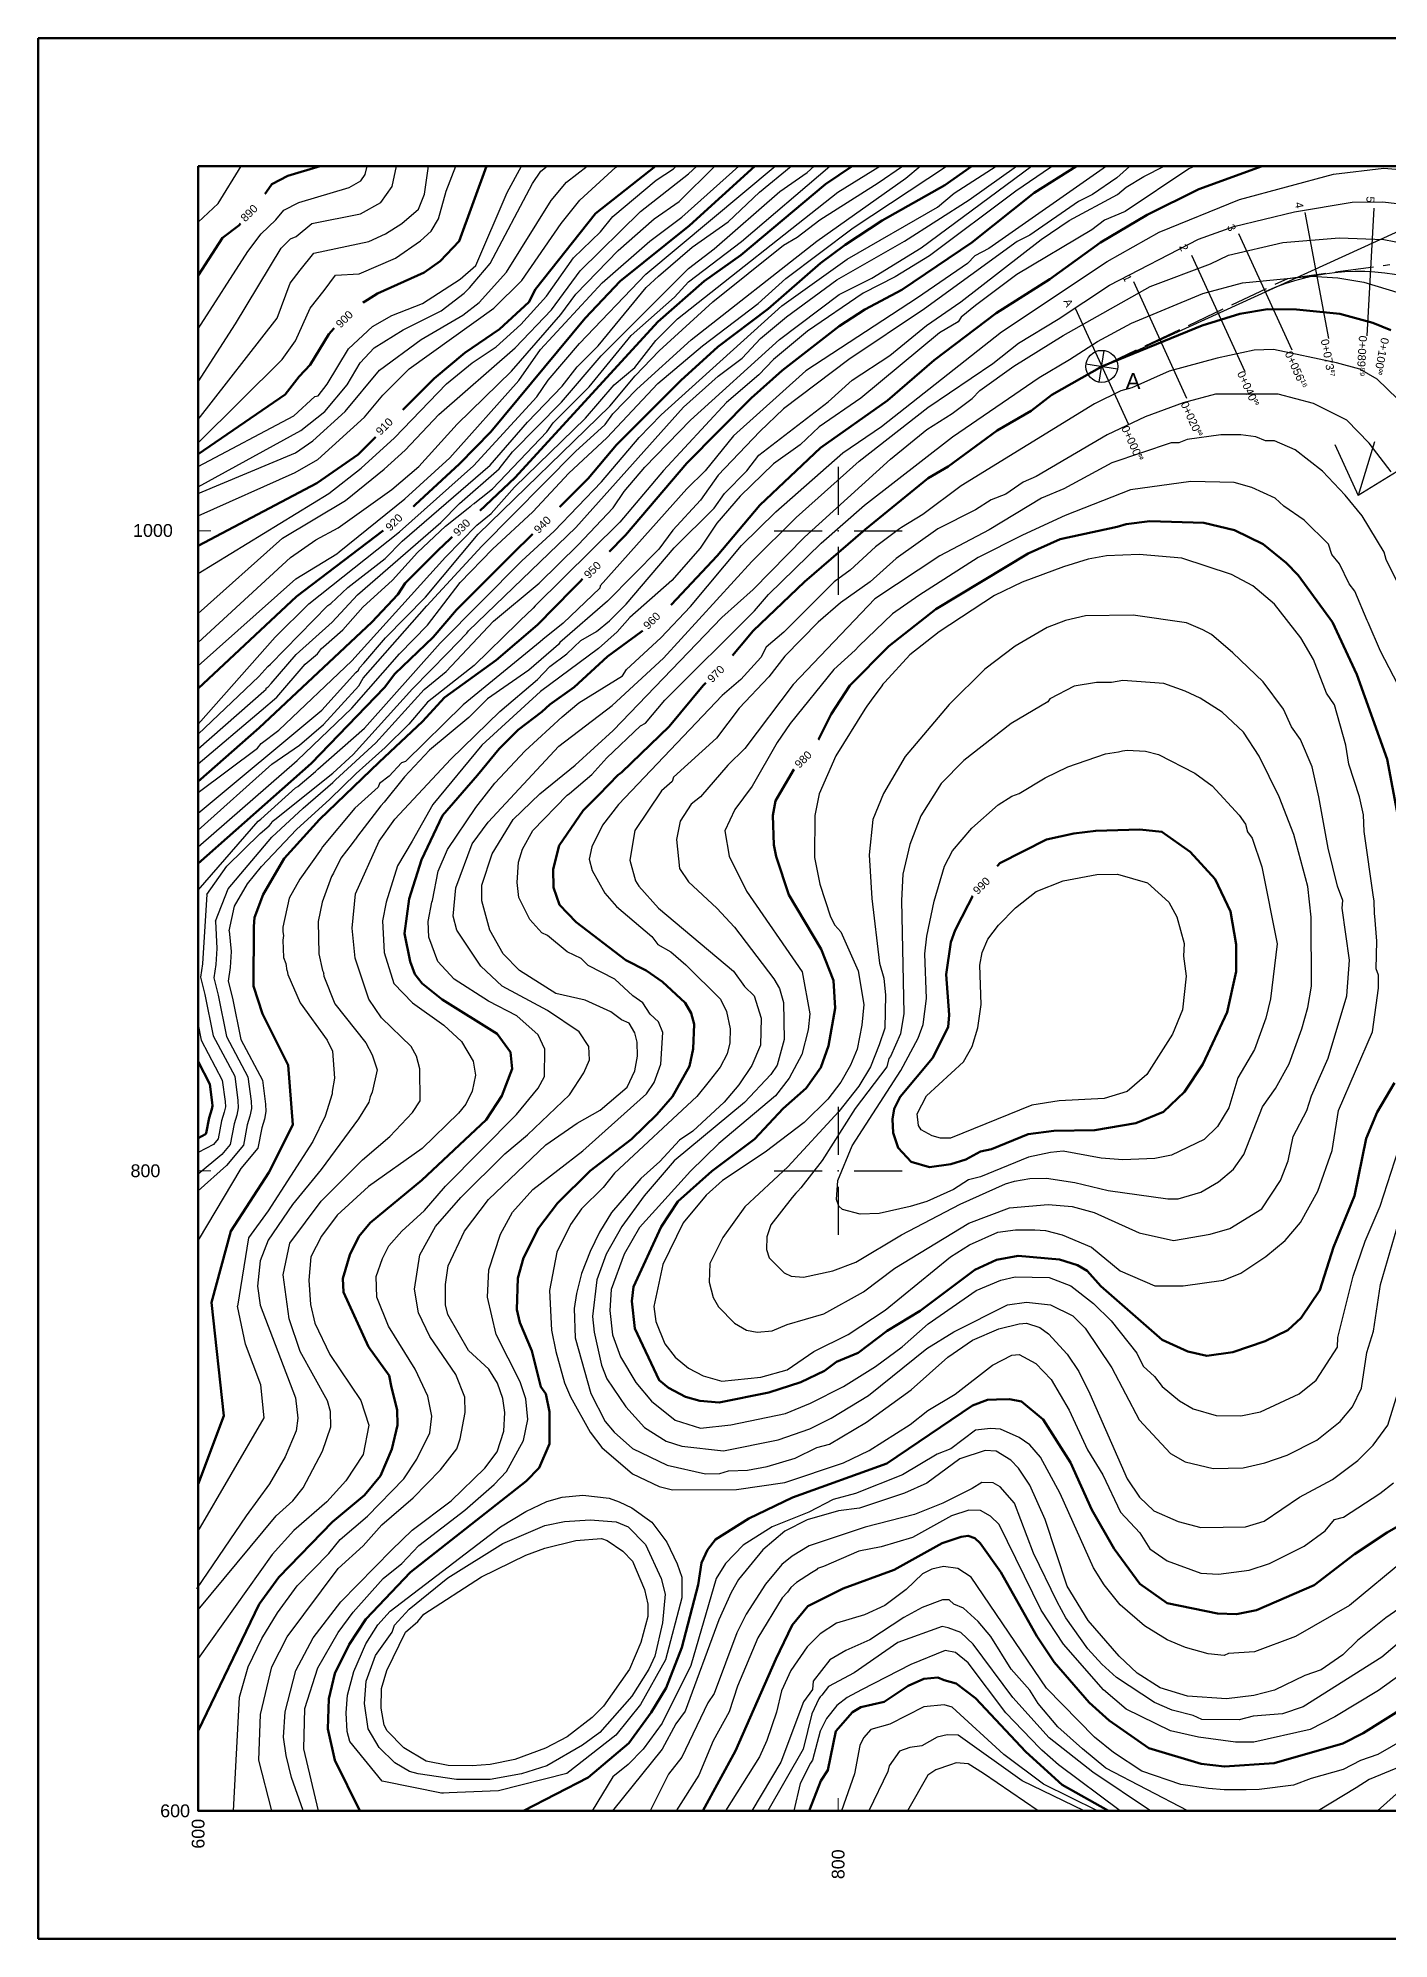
# Model space of a CAD drawing. Header units: metres. Extents: x 550 to 1390, y 560 to 1154.
# Drawn here: x 550 to 972, y 560 to 1154 of the extents above; entities that cross this region are included whole.
import ezdxf

# ---------------------------------------------------------------- set-up
doc = ezdxf.new("R2010")
doc.units = ezdxf.units.M
doc.linetypes.add('ACAD_ISO02W100', pattern=[15, 12, -3])
for name, color, linetype, lineweight in [('cross-section', 7, 'Continuous', 25), ('kalın', 2, 'Continuous', 50), ('KOORDINATLAR', 7, 'Continuous', 25), ('Layer1', 255, 'Continuous', 30), ("nokta 14-14'", 1, 'Continuous', 30), ('yukseklikegrisi', 5, 'Continuous', 30), ('zero line study', 30, 'ACAD_ISO02W100', 30)]:
    doc.layers.add(name, color=color, linetype=linetype, lineweight=lineweight)
for name, color, linetype in [('KARELAJ', 1, 'Continuous'), ('V-CTRL-VCPT', 4, 'Continuous'), ('V-NODE', 1, 'Continuous')]:
    doc.layers.add(name, color=color, linetype=linetype)
doc.layers.get('0').off()
doc.styles.get("Standard").update_dxf_attribs({"font": 'arial.ttf'})

# ---------------------------------------------------------------- blocks, each defined once
blk = doc.blocks.new('Grid Noktası 2')
for p, q in [((0, 1.25), (0, 0.3125)), ((-1.25, 0), (-0.3125, 0)), ((0.3125, 0), (1.25, 0)), ((0, -0.3125), (0, -1.25))]:
    blk.add_line(p, q)
blk.add_point((0, 0))
blk = doc.blocks.new('*U2', base_point=(2847.51, 762.74))
at = {"layer": 'V-CTRL-VCPT', "xscale": 20, "yscale": 20, "zscale": 20}
blk.add_blockref('Grid Noktası 2', (2847.51, 762.74), dxfattribs=at)
blk = doc.blocks.new('nokta isareti')
for p, q in [((-4.66, 1.82), (4.67, -1.79)), ((-1.8, -4.65), (1.81, 4.68))]:
    blk.add_line(p, q)
blk.add_circle((0.01, 0.02), 5)

msp = doc.modelspace()

# ---------------------------------------------------------------- linework, layer by layer
at = {"layer": 'cross-section'}
for p, q in [((945.856, 1099.438), (953.285, 1060.134)), ((967.484, 1100.869), (965.297, 1060.929)), ((925.185, 1092.903), (941.799, 1056.516)), ((910.502, 1086.199), (927.116, 1049.812)), ((892.296, 1077.886), (908.91, 1041.499)), ((874.118, 1069.587), (890.732, 1033.2))]:
    msp.add_line(p, q, dxfattribs=at)
at = {"layer": 'kalın'}
for points in [[(600, 896.078), (635.394, 927.308), (658.254, 951.057), (661.556, 955.375), (673.494, 966.805), (680.733, 975.314), (721.881, 1016.335), (730.771, 1026.876), (750.837, 1046.942), (762.394, 1057.483), (778.142, 1069.421), (794.525, 1083.645), (802.272, 1089.36), (813.829, 1096.98), (833.387, 1108.029), (841.84, 1114)], [(600, 921.692), (619.138, 938.484), (654.317, 971.504), (662.445, 980.14), (664.731, 983.696), (675.018, 993.983), (699.148, 1016.716), (743.725, 1065.357), (758.203, 1078.057), (769.633, 1086.185), (796.049, 1108.283), (804.381, 1114)], [(600, 995.275), (637.172, 1014.938), (649.999, 1023.828), (673.748, 1047.577), (683.4, 1055.578), (694.195, 1063.071), (703.339, 1071.453), (705.498, 1075.517), (724.167, 1099.139), (742.944, 1114)], [(600, 1023.948), (627.266, 1042.624), (631.584, 1048.212), (635.013, 1051.895), (640.855, 1061.42), (647.078, 1068.405), (656.095, 1074.12), (670.7, 1080.724), (675.653, 1084.28), (681.622, 1090.503), (690.133, 1114)], [(600, 950.716), (630.822, 979.505), (665.112, 1005.667), (681.749, 1020.907), (691.528, 1030.94), (720.992, 1066.5), (731.914, 1078.057), (753.631, 1095.456), (773.995, 1114)], [(600, 1079.756), (607.661, 1091.606), (612.72, 1095.428), (619.94, 1103.884), (623.018, 1108.32), (628.091, 1110.934), (638.178, 1114)], [(874.489, 1114), (861.327, 1105.616), (841.769, 1090.122), (819.925, 1075.263), (808.368, 1069.167), (800.367, 1063.96), (782.587, 1050.117), (772.808, 1041.481), (752.742, 1021.161), (733.565, 998.682), (706.133, 970.615), (693.179, 959.566), (677.05, 947.882), (670.192, 940.389), (656.603, 927.689), (637.934, 909.782), (626.885, 897.59), (620.408, 886.414), (617.614, 879.175), (617.487, 876.381)], [(659.778, 736.046), (653.301, 745.063), (645.427, 762.081), (645.3, 766.399), (647.459, 773.765), (650.253, 779.48), (653.809, 783.798), (669.938, 797.133), (690.004, 815.929), (694.957, 823.422), (698.132, 831.931), (697.624, 837.138), (693.433, 842.853), (676.288, 853.521), (670.065, 858.601), (667.779, 861.522), (666.255, 865.459), (664.477, 874.222), (666.001, 885.017), (669.811, 897.209), (676.415, 911.052), (687.337, 923.625), (694.068, 931.88), (700.037, 937.849), (707.403, 943.437), (709.943, 945.723), (717.563, 951.184), (727.977, 960.709), (743.217, 971.885), (762.267, 992.205), (775.602, 1008.08), (794.525, 1025.987), (815.48, 1040.719), (830.085, 1053.292), (849.389, 1068.024), (866.153, 1078.692), (882.028, 1090.122), (896.633, 1098.758), (912.762, 1106.759), (932.596, 1114)], [(972.706, 1062.69), (967.118, 1064.976), (956.831, 1067.77), (943.242, 1069.167), (934.225, 1069.294), (925.589, 1067.77), (913.778, 1064.214), (882.409, 1051.387), (866.788, 1042.497), (860.311, 1037.544), (849.77, 1031.321), (834.403, 1020.145), (828.18, 1016.462), (808.495, 1000.46), (789.572, 984.077), (773.443, 968.71), (765.442, 959.185), (757.822, 951.692), (747.281, 938.865), (732.422, 924.641), (731.895, 924.22), (731.287, 923.749), (725.306, 917.536), (720.357, 912.576), (712.864, 901.654), (710.959, 894.288), (711.086, 888.573), (712.991, 883.112), (718.198, 877.778), (733.692, 865.84), (740.042, 862.665), (745.122, 859.109), (752.234, 852.505), (754.139, 849.33), (755.028, 845.901), (754.774, 838.154), (753.631, 832.693), (748.297, 823.295), (743.344, 817.58), (735.47, 809.96), (722.516, 800.054), (712.356, 789.894), (706.387, 782.147), (701.688, 772.876), (699.91, 766.526), (699.656, 756.747), (700.545, 752.683), (704.355, 743.793), (707.149, 732.49), (708.673, 730.331), (709.816, 724.743), (709.816, 714.71), (706.641, 707.217), (702.577, 703.026), (666.382, 674.578), (652.412, 659.973), (647.205, 651.972), (642.76, 642.955), (640.855, 635.081), (640.601, 625.683), (642.76, 615.904), (650.542, 600)], [(887.235, 1001.222), (869.455, 997.412), (859.422, 992.967), (830.593, 975.568), (815.861, 964.011), (803.669, 951.692), (797.827, 942.675), (793.763, 934.547), (786.143, 925.403), (781.952, 918.164), (780.428, 915.624), (779.666, 911.052), (779.92, 901.908), (780.682, 898.225), (784.619, 886.287), (794.779, 869.269), (798.589, 859.49), (799.097, 850.854), (797.065, 839.043), (794.652, 832.312), (790.08, 825.835), (782.841, 819.485), (773.951, 809.96), (760.616, 799.927), (749.948, 790.402), (744.741, 782.528), (736.105, 763.732), (735.597, 759.287), (736.486, 750.778), (744.106, 734.649), (747.027, 732.236), (752.361, 729.442), (756.806, 728.172), (762.902, 727.664), (778.396, 730.712), (788.429, 734.014), (795.795, 737.57), (799.478, 740.364), (806.336, 743.158), (815.353, 750.016), (825.64, 756.239), (842.785, 769.066), (849.516, 772.241), (856.247, 773.511), (869.201, 772.368), (874.789, 770.59), (877.837, 768.812), (882.155, 763.986), (901.332, 747.222), (909.333, 743.539), (915.302, 742.269), (923.43, 743.412), (933.463, 746.841), (940.575, 750.27), (944.766, 754.08), (950.608, 762.716), (954.799, 776.178), (961.403, 792.18), (965.086, 810.087), (968.515, 818.342), (973.849, 827.486)], [(974.992, 910.925), (971.563, 928.705), (962.165, 955.121), (954.545, 971.504), (943.75, 986.109), (940.067, 990.046), (932.828, 995.888), (923.938, 1000.206), (914.286, 1002.492), (897.44, 1003.014), (890.017, 1002.112), (887.235, 1001.222)], [(873.646, 905.464), (865.137, 903.559), (850.532, 896.193), (842.785, 887.176), (836.562, 875.238), (835.292, 871.428), (833.768, 861.395), (834.784, 848.822), (834.403, 844.885), (829.577, 835.233), (819.417, 823.168), (817.512, 819.358), (817.004, 816.183), (817.258, 811.865), (818.782, 807.166), (822.846, 802.848), (828.561, 801.197), (835.292, 802.086), (839.991, 803.61), (844.563, 806.023), (847.992, 806.785), (859.422, 811.484), (867.423, 812.5), (880.25, 812.754), (893.077, 814.913), (901.713, 818.469), (908.317, 824.692), (914.032, 833.328), (921.652, 849.584), (924.446, 862.284), (924.446, 870.793), (922.668, 881.08), (917.842, 891.113), (910.095, 899.749), (901.205, 905.972), (894.274, 906.712), (880.556, 906.316), (873.646, 905.464)], [(617.487, 876.381), (617.36, 857.712), (620.154, 849.076), (628.155, 833.074), (629.679, 814.437), (622.154, 799.518), (610.207, 781.19), (604.228, 758.896), (608.068, 723.518), (600, 702.103)], [(600, 834.148), (603.715, 827.123), (604.466, 821.332), (604.517, 820.34), (604.317, 819.341), (603.471, 816.565), (602.587, 811.793), (602.302, 811.451), (600, 810.266)], [(600, 625.005), (619.138, 664.672), (625.234, 673.054), (641.998, 690.326), (652.031, 698.708), (656.984, 704.677), (660.54, 713.059), (662.318, 720.552), (662.191, 725.378), (660.413, 732.363), (659.778, 736.046)], [(701.741, 600), (721.881, 610.443), (734.581, 621.238), (741.566, 630.763), (746.265, 638.51), (751.218, 651.083), (756.298, 670.641), (757.314, 677.499), (759.219, 681.563), (761.759, 684.865), (772.173, 691.342), (785.762, 697.946), (815.226, 708.614), (842.023, 726.648), (846.722, 728.426), (849.516, 728.553), (853.58, 728.68), (857.39, 727.918), (864.121, 722.33), (872.63, 708.868), (879.361, 694.136), (886.346, 681.944), (894.347, 671.022), (902.856, 664.926), (918.604, 661.751), (924.573, 661.497), (930.796, 662.767), (948.83, 670.514), (961.403, 680.293), (971.563, 687.024), (991.756, 698.581)], [(977.278, 632.541), (964.07, 624.286), (957.72, 621.111), (936.257, 614.888), (920.763, 613.872), (913.524, 614.761), (897.141, 619.587), (884.695, 628.223), (878.472, 633.938), (867.55, 646.511), (862.089, 654.639), (850.913, 674.578), (844.436, 683.722), (842.785, 685.246), (840.626, 686.008), (838.467, 685.627), (832.498, 683.722), (817.512, 675.34), (801.637, 669.498), (790.588, 664.037), (785.635, 658.068), (780.555, 647.4), (767.982, 618.825), (757.756, 600)], [(884.539, 600), (870.09, 608.157), (858.66, 618.444), (842.912, 635.208), (836.943, 639.78), (833.133, 640.923), (831.228, 641.685), (826.783, 641.304), (821.957, 639.145), (814.464, 634.065), (807.098, 632.414), (804.558, 630.89), (799.351, 624.921), (796.811, 612.729), (794.652, 609.427), (791, 600)]]:
    msp.add_lwpolyline(points, dxfattribs=at)
at = {"layer": 'KARELAJ', "color": 1, "lineweight": 50}
for p, q in [((550, 560), (550, 1154)), ((550, 1154), (1390, 1154)), ((600, 600), (600, 1114)), ((600, 1114), (1350, 1114)), ((600, 600), (1350, 600)), ((550, 560), (1390, 560))]:
    msp.add_line(p, q, dxfattribs=at)
at = {"layer": 'KOORDINATLAR', "lineweight": 20}
for p, q in [((600, 1000), (604, 1000)), ((600, 800), (604, 800)), ((800, 604), (800, 600))]:
    msp.add_line(p, q, dxfattribs=at)
at = {"layer": 'Layer1'}
for p, q in [((882.441, 1051.4), (989.851, 1100.442)), ((967.674, 1027.771), (962.566, 1011.033)), ((955.298, 1026.952), (962.566, 1011.033)), ((977.485, 1020.181), (962.566, 1011.033))]:
    msp.add_line(p, q, dxfattribs=at)
msp.add_arc((962.566, 1011.033), 70, 31.517891, 114.540785, dxfattribs=at)
at = {"layer": 'yukseklikegrisi'}
for points in [[(891.246, 1114), (891.045, 1113.871), (887.108, 1110.315), (879.488, 1105.108), (875.17, 1102.949), (859.93, 1092.408), (855.993, 1090.376), (827.037, 1069.421), (803.415, 1053.546), (782.968, 1038.179), (775.602, 1031.067), (762.521, 1017.351), (757.06, 1009.604), (748.424, 1000.206), (743.979, 994.237), (727.977, 977.981), (713.118, 965.154), (712.61, 964.519), (703.339, 956.518), (690.512, 947.501), (684.67, 941.659), (672.351, 931.499), (664.477, 923.117), (658.127, 915.243), (657.111, 914.1), (649.872, 904.575), (649.237, 903.686), (648.983, 903.432), (648.221, 902.289), (644.665, 897.717), (642.379, 893.018), (641.744, 892.002), (638.823, 884.001), (637.553, 877.905), (637.807, 867.872), (638.95, 862.665), (639.331, 861.776), (639.204, 861.649), (639.331, 860.887), (642.76, 852.251), (652.412, 840.059), (654.444, 836.249), (655.968, 831.55), (654.444, 824.565), (653.809, 823.168), (653.428, 821.517), (650.126, 816.31), (638.442, 800.435), (629.552, 789.513), (621.932, 778.337), (619.392, 771.86), (618.63, 763.986), (619.392, 758.017), (630.441, 729.061), (631.203, 722.711), (630.695, 718.774), (627.266, 710.646), (622.313, 702.264), (615.074, 692.231), (599.558, 669.405)], [(600, 662.865), (624.472, 692.231), (629.679, 696.93), (632.854, 700.994), (638.95, 712.424), (641.49, 720.044), (641.363, 724.87), (640.474, 728.172), (631.965, 743.539), (628.536, 753.826), (626.631, 767.542), (628.663, 777.448), (638.442, 790.529), (651.396, 803.483), (659.905, 810.722), (667.017, 818.215), (669.43, 821.898), (669.303, 831.931), (668.287, 835.868), (666.636, 838.916), (657.365, 847.806), (653.428, 853.648), (649.11, 866.475), (648.221, 875.873), (649.237, 886.541), (656.603, 903.051), (661.556, 909.909), (678.955, 928.705), (694.322, 943.564), (706.133, 953.597), (709.943, 957.661), (715.277, 961.598), (719.595, 965.789), (724.548, 968.583), (728.612, 971.885), (733.819, 977.092), (748.805, 994.745), (761.251, 1007.064), (764.553, 1011.636), (771.538, 1018.748), (775.221, 1023.701), (796.938, 1040.338), (804.431, 1047.069), (816.242, 1054.816), (827.672, 1064.214), (838.34, 1071.58), (863.486, 1091.011), (872.249, 1096.98), (887.362, 1105.108), (890.029, 1107.394), (895.617, 1110.696), (901.889, 1114)], [(600, 887.741), (618.757, 909.274), (619.646, 909.909), (630.441, 919.688), (631.203, 920.069), (636.664, 924.768), (637.426, 925.53), (652.031, 938.357), (675.653, 964.9), (701.18, 990.681), (711.34, 999.952), (726.072, 1015.319), (737.883, 1029.162), (744.741, 1036.274), (782.46, 1070.31), (802.907, 1084.915), (831.101, 1101.171), (836.308, 1105.489), (849.469, 1114)], [(600, 901.233), (630.949, 928.197), (648.094, 944.58), (662.953, 961.598), (671.716, 970.488), (681.876, 983.823), (692.036, 994.237), (704.609, 1005.921), (715.912, 1017.986), (727.723, 1029.035), (743.725, 1046.053), (757.695, 1057.864), (775.094, 1071.072), (783.73, 1078.819), (804.685, 1094.694), (833.902, 1114)], [(600, 906.474), (623.075, 927.054), (631.711, 933.023), (639.204, 939.5), (650.253, 951.565), (651.65, 953.978), (671.462, 976.584), (688.734, 995.253), (717.944, 1024.844), (727.215, 1033.226), (729.628, 1036.528), (737.121, 1044.275), (754.139, 1059.642), (793.382, 1090.503), (821.195, 1110.188), (825.622, 1114)], [(600, 911.779), (638.696, 943.945), (649.364, 955.756), (650.126, 956.518), (650.507, 957.153), (651.777, 958.677), (658.635, 966.551), (671.081, 979.251), (687.591, 998.936), (728.739, 1038.941), (736.613, 1048.466), (744.106, 1056.213), (760.87, 1071.58), (782.968, 1089.233), (787.286, 1091.773), (794.271, 1097.234), (812.559, 1108.791), (820.106, 1114)], [(600, 918.205), (618.63, 932.134), (619.773, 933.531), (625.234, 937.722), (648.094, 959.439), (677.304, 991.824), (687.083, 1001.73), (691.655, 1005.413), (698.894, 1013.668), (721.119, 1035.258), (730.009, 1045.672), (736.486, 1051.006), (743.09, 1059.515), (749.821, 1066.246), (799.986, 1105.87), (813.078, 1114)], [(600, 927.188), (619.773, 943.818), (624.599, 948.009), (633.489, 958.296), (637.299, 961.598), (638.569, 963.249), (639.204, 963.757), (645.3, 969.091), (651.523, 976.203), (660.794, 984.585), (668.541, 993.221), (677.304, 1001.476), (692.036, 1013.16), (709.054, 1030.94), (710.959, 1033.734), (722.262, 1045.037), (735.343, 1061.039), (748.932, 1072.977), (753.25, 1077.803), (769.887, 1090.376), (797.448, 1114)], [(600, 931.855), (620.535, 949.914), (621.297, 950.549), (621.297, 950.803), (621.932, 951.311), (622.821, 952.327), (630.695, 961.344), (641.871, 971.504), (649.872, 980.013), (675.907, 1002.619), (681.749, 1008.588), (694.068, 1019.383), (698.259, 1024.717), (713.626, 1040.211), (725.945, 1054.689), (753.25, 1081.994), (761.251, 1088.09), (781.825, 1105.997), (790.334, 1111.966), (792.597, 1114)], [(600, 974.167), (626.377, 997.666), (646.062, 1009.477), (658.127, 1019.256), (664.731, 1025.225), (675.272, 1036.401), (699.148, 1057.229), (710.451, 1069.04), (719.468, 1081.232), (738.264, 1099.774), (753.25, 1111.585), (755.831, 1114)], [(600, 986.683), (640.855, 1011.636), (651.015, 1019.637), (661.429, 1029.035), (677.685, 1045.926), (685.686, 1052.53), (693.179, 1057.483), (700.926, 1064.468), (708.927, 1073.358), (717.309, 1085.296), (725.818, 1093.424), (729.628, 1098.25), (743.217, 1109.553), (748.551, 1113.109), (749.426, 1114)], [(600, 1004.727), (630.314, 1018.24), (637.426, 1022.304), (652.031, 1035.512), (657.746, 1042.37), (666.001, 1050.625), (692.417, 1069.548), (701.18, 1078.184), (713.499, 1096.091), (719.341, 1103.33), (730.517, 1113.617), (731.085, 1114)], [(600, 1011.652), (630.441, 1024.336), (635.902, 1028.146), (645.935, 1037.29), (656.73, 1050.244), (669.684, 1059.769), (682.765, 1067.389), (687.845, 1071.326), (696.354, 1080.851), (710.324, 1103.203), (715.15, 1108.918), (721.627, 1114)], [(600, 1013.755), (632.092, 1031.321), (639.585, 1037.29), (646.57, 1045.672), (650.634, 1052.53), (655.079, 1057.229), (664.096, 1062.817), (676.034, 1068.786), (683.146, 1074.247), (684.872, 1075.938), (685.94, 1077.295), (691.274, 1083.518), (704.482, 1108.537), (707.149, 1112.347), (709.126, 1114)], [(600, 1020.093), (629.933, 1035.893), (636.537, 1041.989), (637.553, 1042.243), (640.347, 1045.799), (647.078, 1056.848), (654.571, 1063.833), (660.54, 1067.262), (670.192, 1071.072), (681.876, 1078.692), (686.829, 1082.883), (696.608, 1105.743), (701.102, 1114)], [(600, 1027.506), (626.25, 1053.546), (630.441, 1059.388), (635.013, 1069.548), (639.458, 1075.136), (643.004, 1079.907), (650.38, 1080.343), (661.683, 1085.169), (669.557, 1090.63), (672.859, 1093.678), (675.145, 1097.488), (677.558, 1106.124), (680.565, 1114)], [(600, 1046.602), (611.728, 1064.742), (625.996, 1088.344), (628.917, 1091.265), (630.695, 1092.027), (635.597, 1096.017), (650.761, 1099.012), (657.111, 1102.568), (660.667, 1107.648), (662.078, 1114)], [(911.54, 1114), (909.587, 1113.109), (889.775, 1099.774), (883.298, 1097.107), (879.361, 1094.059), (855.866, 1080.089), (842.912, 1070.437), (838.467, 1066.754), (837.578, 1065.357), (831.736, 1061.928), (807.098, 1041.481), (794.144, 1032.464), (788.175, 1026.876), (779.793, 1020.907), (769.379, 1010.874), (762.14, 1002.365), (756.933, 994.618), (748.043, 984.458), (734.962, 972.901), (731.025, 968.456), (725.183, 963.249), (707.022, 949.787), (688.734, 933.023), (673.367, 914.481), (666.89, 903.051), (662.318, 895.304), (658.762, 884.001), (657.619, 878.159), (658.127, 868.253), (661.175, 858.601), (667.017, 852.505), (676.796, 845.52), (682.384, 840.44), (685.94, 834.344), (686.702, 829.899), (685.686, 824.946), (683.654, 820.882), (681.368, 818.088), (670.065, 807.039), (653.301, 795.101), (643.522, 786.211), (638.569, 779.607), (635.267, 773.13), (634.632, 765.891), (635.14, 758.271), (636.537, 752.429), (641.236, 742.65), (650.888, 728.299), (653.428, 720.552), (651.65, 711.408), (646.189, 703.153), (640.22, 696.549), (629.933, 687.659), (623.202, 680.166), (600, 647.63)], [(600, 1034.768), (624.726, 1066.5), (628.79, 1077.422), (631.965, 1081.486), (636.16, 1086.744), (653.428, 1090.376), (658.635, 1092.789), (663.709, 1096.009), (668.922, 1100.536), (670.827, 1105.235), (671.989, 1114)], [(600, 965.094), (628.917, 991.697), (636.791, 997.158), (643.776, 1000.968), (660.54, 1012.906), (669.049, 1020.145), (680.987, 1033.353), (698.005, 1049.863), (713.372, 1067.643), (718.071, 1073.993), (731.279, 1087.582), (742.582, 1097.488), (750.329, 1102.949), (761.47, 1114)], [(600, 957.872), (630.568, 984.966), (643.395, 992.84), (644.157, 993.475), (664.604, 1009.985), (678.701, 1022.812), (700.291, 1046.942), (707.022, 1056.721), (726.326, 1077.549), (741.185, 1090.503), (751.218, 1097.996), (769.051, 1114)], [(600, 939.626), (624.091, 966.805), (634.632, 977.219), (662.953, 999.698), (686.067, 1020.272), (705.879, 1041.862), (709.435, 1047.069), (719.214, 1058.499), (739.915, 1080.216), (780.383, 1114)], [(600, 1063.179), (615.558, 1087.245), (619.752, 1092.805), (624.346, 1097.207), (626.856, 1100.174), (631.488, 1102.56), (647.212, 1107.34), (650.918, 1109.415), (652.269, 1111.345), (652.859, 1114)], [(600, 1096.475), (606.346, 1102.292), (613.468, 1114)], [(600.052, 936.438), (619.011, 954.486), (621.805, 957.661), (622.694, 958.296), (640.601, 976.711), (641.49, 977.346), (646.824, 982.299), (658.508, 991.316), (663.842, 996.777), (691.274, 1020.526), (702.958, 1033.988), (713.753, 1045.164), (718.452, 1051.26), (725.056, 1057.864), (740.042, 1076.025), (743.852, 1079.581), (754.393, 1088.598), (765.696, 1096.599), (775.475, 1105.87), (785.377, 1114)], [(602.729, 886.371), (608.997, 895.259), (619.392, 905.464), (622.186, 907.877), (622.948, 908.639), (623.202, 909.147), (623.964, 909.782), (642.125, 924.26), (648.475, 930.102), (667.017, 950.676), (678.066, 961.852), (684.035, 968.075), (684.543, 968.71), (718.071, 1001.095), (751.726, 1038.687), (762.521, 1048.339), (770.014, 1053.927), (775.729, 1060.15), (783.857, 1066.881), (799.605, 1078.438), (820.814, 1090.503), (841.007, 1103.457), (855.759, 1114)], [(605.462, 877.994), (609.372, 888.171), (623.021, 904.285), (632.854, 913.338), (642.125, 921.339), (643.014, 922.228), (655.587, 933.785), (670.7, 950.422), (677.558, 956.01), (692.29, 971.758), (706.641, 983.696), (718.833, 995.634), (729.755, 1007.191), (733.184, 1012.271), (739.661, 1019.891), (753.885, 1034.623), (781.698, 1059.769), (800.367, 1073.866), (810.527, 1078.946), (826.021, 1088.471), (860.439, 1114)], [(611.135, 600), (612.915, 635.589), (615.709, 644.987), (619.9, 653.877), (624.853, 661.878), (630.949, 670.387), (640.855, 680.42), (644.411, 684.865), (652.92, 692.104), (664.35, 703.788), (668.414, 709.884), (672.478, 718.139), (673.113, 723.346), (671.843, 729.569), (667.906, 738.078), (659.524, 751.54), (655.841, 760.557), (655.714, 767.034), (657.619, 772.622), (659.651, 776.559), (663.715, 781.131), (670.827, 787.608), (677.304, 795.228), (699.529, 817.58), (706.26, 825.835), (708.292, 829.518), (708.419, 838.027), (706.26, 842.472), (699.656, 848.441), (690.766, 853.013), (680.098, 859.871), (674.891, 865.459), (672.097, 873.079), (671.97, 877.905), (673.113, 884.001), (673.24, 884.509), (675.018, 893.653), (677.939, 900.384), (686.829, 913.592), (692.798, 921.212), (702.196, 931.245), (713.753, 941.913), (718.96, 946.231), (732.676, 954.74), (733.946, 956.645), (744.614, 966.551), (753.885, 976.33), (769.887, 995.38), (780.555, 1005.921), (801.51, 1024.336), (813.575, 1032.591), (851.04, 1062.182), (884.06, 1084.153), (900.316, 1093.297), (925.462, 1103.584), (954.799, 1111.458), (970.547, 1113.363), (984.263, 1112.22)], [(883.855, 1114), (847.103, 1088.217), (842.785, 1085.931), (840.499, 1083.518), (824.878, 1072.85), (789.953, 1049.99), (767.347, 1029.67), (758.457, 1018.748), (752.742, 1013.16), (725.691, 982.807), (725.564, 982.045), (714.134, 971.123), (707.784, 966.043), (706.895, 965.281), (682.892, 945.596), (664.858, 927.943), (663.588, 927.562), (659.778, 923.371), (656.73, 921.085), (656.349, 919.942)], [(867.377, 1114), (866.407, 1113.49), (855.612, 1106.124), (828.561, 1085.931), (817.893, 1079.327), (807.86, 1074.247), (790.461, 1062.436), (779.793, 1053.546), (775.221, 1048.72), (765.188, 1040.084), (745.503, 1018.875), (731.787, 1002.746), (705.371, 976.584), (704.736, 975.822), (700.672, 972.012), (699.91, 971.25), (686.321, 957.915), (671.716, 946.485), (665.874, 939.627), (658.508, 932.261), (658.508, 932.261)], [(623.079, 600), (619.011, 615.904), (619.519, 630.128), (623.075, 644.987), (627.901, 654.385), (643.776, 675.721), (651.65, 682.833), (657.492, 689.437), (667.271, 697.819), (675.78, 706.582), (680.86, 713.186), (681.876, 716.234), (683.527, 724.489), (683.4, 729.315), (680.606, 736.427), (672.478, 748.238), (668.922, 755.604), (667.652, 763.097), (669.303, 773.765), (674.256, 782.655), (682.13, 791.672), (695.846, 805.388), (702.958, 811.23), (716.039, 823.803), (720.611, 830.661), (722.389, 834.725), (722.135, 838.916), (719.087, 843.488), (709.181, 850.092), (695.084, 857.712), (688.353, 863.935), (680.86, 875.238), (679.717, 879.556), (680.606, 888.446), (685.686, 902.162), (690.639, 909.02), (712.737, 932.769), (729.374, 945.469), (745.503, 960.201), (773.062, 990.427), (786.905, 1004.143), (806.59, 1021.796), (828.053, 1038.56), (848.373, 1052.276), (856.374, 1058.626), (868.82, 1066.119), (884.822, 1076.787), (912.635, 1091.138), (923.684, 1095.075), (942.607, 1099.647), (960.641, 1102.695), (970.293, 1102.822), (988.708, 1100.663)], [(632.837, 600.096), (629.171, 610.443), (627.52, 617.301), (626.758, 623.016), (627.266, 631.017), (630.568, 643.844), (636.029, 654.131), (644.665, 665.307), (660.54, 681.563), (666.89, 687.786), (679.082, 696.93), (689.623, 707.09), (693.433, 712.17), (695.592, 718.647), (695.846, 724.489), (695.211, 728.934), (693.56, 733.633), (690.893, 738.078), (684.543, 743.92), (678.066, 755.096), (677.304, 758.144), (677.304, 764.494), (678.193, 770.336), (683.273, 781.131), (690.766, 791.037), (708.673, 808.182), (718.452, 814.913), (725.691, 818.977), (734.073, 826.216), (736.486, 831.296), (737.375, 835.868), (737.248, 840.186), (736.486, 843.107), (734.708, 846.155), (732.295, 847.171), (728.993, 849.711), (720.992, 853.394), (711.848, 855.426), (700.418, 862.665), (695.338, 867.872), (691.147, 875.238), (688.734, 884.382), (688.734, 889.335), (691.909, 899.114), (698.513, 909.782), (706.768, 917.783), (717.817, 926.8), (729.755, 937.595), (763.664, 972.901), (773.443, 981.664), (789.572, 998.047), (816.369, 1022.431), (827.799, 1031.702), (835.673, 1036.655), (841.896, 1041.354), (844.309, 1043.894), (854.977, 1051.514), (870.344, 1061.039), (897.522, 1076.406), (916.445, 1083.391), (922.033, 1086.185), (939.051, 1090.122), (956.577, 1091.519), (970.547, 1091.011), (977.024, 1089.741)], [(637.702, 600), (633.108, 619.46), (633.362, 632.033), (637.426, 644.733), (643.776, 655.782), (648.475, 662.132), (657.873, 672.673), (663.715, 677.372), (669.049, 682.96), (683.4, 694.009), (692.544, 702.01), (696.354, 706.074), (701.688, 715.726), (703.085, 722.33), (702.45, 728.807), (700.672, 734.141), (693.179, 748.873), (690.512, 760.557), (690.893, 769.066), (694.576, 780.242), (698.259, 787.1), (704.609, 794.212), (720.23, 806.277), (740.169, 824.057), (742.582, 827.613), (744.614, 833.328), (745.249, 843.234), (743.852, 846.536), (741.312, 848.949), (739.026, 852.505), (735.851, 854.664), (730.263, 859.871), (721.881, 864.189), (719.722, 866.348), (715.404, 868.507), (709.181, 873.587), (707.403, 874.349), (703.72, 878.54), (700.291, 885.398), (699.783, 890.097), (700.164, 896.447), (701.434, 900.511), (704.609, 906.353), (715.322, 917.462), (716.039, 917.91), (723.024, 923.879), (727.723, 929.086), (738.264, 939.119), (739.788, 939.881), (745.884, 947.12), (773.951, 975.06), (778.269, 980.14), (794.779, 996.142), (808.241, 1008.08), (835.8, 1029.416), (862.851, 1047.958), (872.376, 1053.546), (881.139, 1059.134), (891.68, 1064.849), (914.032, 1074.12), (926.351, 1077.549), (947.814, 1079.581), (956.196, 1079.073), (964.324, 1077.676), (975.627, 1074.247)], [(974.865, 1041.227), (968.515, 1047.45), (963.054, 1050.498), (955.815, 1052.53), (936.13, 1056.721), (930.034, 1056.467), (918.477, 1053.927), (903.491, 1049.863), (891.807, 1044.656), (888.378, 1043.767), (880.123, 1039.703), (838.467, 1014.049), (826.529, 1005.159), (819.798, 1001.095), (819.163, 1000.587), (811.67, 994.999), (803.796, 987.76), (798.843, 984.077), (783.095, 968.329), (777.507, 963.63), (775.856, 960.455), (769.633, 953.597), (763.791, 948.517), (731.406, 914.481), (726.453, 908.004), (723.024, 901.273), (722.262, 897.463), (723.151, 893.907), (727.088, 886.795), (730.771, 882.604), (741.82, 873.206), (743.725, 870.793), (747.789, 868.507), (752.488, 864.443), (763.283, 853.648), (765.188, 849.838), (766.331, 844.377), (766.204, 840.059), (765.315, 836.63), (763.156, 832.439), (759.727, 827.994), (755.917, 823.295), (730.136, 799.292), (726.58, 794.847), (719.849, 788.116), (716.42, 783.29), (712.102, 774.654), (709.816, 762.589), (710.451, 750.27), (711.848, 743.539), (714.515, 733.76), (716.42, 729.442), (722.516, 718.393), (726.199, 713.567), (735.724, 705.312), (744.106, 701.375), (748.297, 700.359), (768.236, 700.486), (783.349, 702.645), (801.764, 708.741), (809.765, 712.678), (822.592, 720.806), (828.053, 725.124), (836.562, 730.204), (848.246, 739.348), (854.342, 742.396), (856.628, 742.65), (861.835, 739.856), (866.661, 734.776), (872.249, 725.251), (877.964, 712.805), (882.79, 705.058), (888.251, 693.374), (894.347, 686.897), (897.395, 681.944), (902.856, 678.134), (913.397, 674.324), (918.858, 673.943), (928.51, 675.213), (934.86, 677.372), (945.655, 682.706), (952.259, 687.532), (955.18, 691.088), (957.974, 691.85), (969.277, 699.216), (973.595, 702.518)], [(972.833, 1018.494), (965.975, 1027.384), (958.99, 1034.623), (948.576, 1039.83), (937.527, 1042.751), (917.969, 1042.751), (907.809, 1039.957), (895.998, 1035.639), (884.06, 1030.051), (861.962, 1016.97), (857.898, 1015.192), (852.437, 1011.509), (847.865, 1009.731), (842.912, 1006.556), (831.228, 1000.587), (818.147, 991.316), (810.019, 984.077), (800.748, 977.473), (793.763, 971.504), (783.349, 960.836), (778.396, 954.359), (769.125, 944.58), (762.013, 935.182), (748.551, 922.99), (748.17, 921.72), (744.868, 918.799), (736.486, 906.353), (734.962, 897.082), (736.74, 890.605), (737.756, 888.954), (743.852, 882.096), (767.347, 862.411), (770.776, 857.585), (773.824, 854.664), (775.983, 847.679), (775.729, 839.297), (773.062, 832.947), (768.998, 826.851), (764.426, 821.517), (754.647, 812.373), (750.456, 809.579), (744.36, 802.975), (738.391, 797.641), (729.247, 786.973), (725.437, 780.877), (722.516, 774.781), (719.849, 767.923), (718.325, 761.7), (717.563, 757.001), (717.817, 747.857), (722.77, 730.458), (727.215, 721.695), (730.009, 718.393), (735.724, 713.313), (746.646, 708.106), (758.584, 705.312), (763.029, 705.439), (765.823, 706.328), (771.665, 706.455), (777.888, 707.598), (786.651, 710.265), (793.382, 713.567), (797.319, 714.583), (808.876, 721.441), (822.846, 731.601), (834.276, 741.761), (842.023, 747.095), (850.278, 750.651), (856.628, 752.175), (858.914, 752.429), (863.105, 751.032), (865.772, 749.127), (871.614, 742.777), (875.297, 737.316), (878.726, 730.331), (890.41, 703.788), (894.22, 698.073), (898.665, 693.755), (906.285, 690.453), (913.397, 688.548), (927.367, 688.802), (933.209, 690.58), (944.258, 698.073), (954.545, 703.534), (962.419, 709.503), (967.245, 714.329), (971.817, 720.552), (977.151, 737.697)], [(980.58, 972.266), (971.309, 991.062), (970.674, 993.348), (963.816, 1004.651), (958.482, 1011.128), (951.37, 1018.621), (942.861, 1025.352), (936.384, 1028.146), (933.59, 1028.146), (930.542, 1029.416), (925.843, 1030.051), (919.62, 1030.051), (909.079, 1028.527), (906.539, 1027.511), (904.126, 1027.511), (885.584, 1021.288), (870.598, 1013.16), (863.613, 1010.239), (847.23, 1000.333), (831.863, 992.205), (811.543, 978.743), (786.016, 951.946), (770.903, 932.007), (765.569, 926.8), (757.06, 916.894), (754.139, 914.608), (750.71, 909.274), (749.567, 903.559), (750.456, 894.542), (753.25, 890.351), (762.14, 882.096), (767.601, 876.127), (779.92, 859.998), (781.698, 856.95), (782.968, 852.632), (783.222, 841.075), (780.936, 833.074), (779.031, 830.153), (770.776, 821.39), (748.805, 803.102), (739.407, 792.18), (732.422, 782.655), (727.596, 774.019), (724.675, 766.018), (723.278, 754.461), (723.786, 749.635), (726.072, 739.348), (727.723, 735.03), (733.692, 726.267), (739.534, 719.79), (746.265, 715.599), (751.218, 713.948), (764.172, 712.551), (781.317, 715.98), (791.223, 719.409), (797.827, 722.711), (809.511, 729.823), (827.799, 744.555), (836.181, 749.762), (852.945, 758.144), (858.914, 759.033), (866.407, 758.144), (873.392, 754.715), (877.202, 750.905), (885.584, 738.459), (894.093, 722.203), (903.872, 711.662), (908.444, 709.122), (917.207, 706.963), (926.605, 707.217), (933.336, 708.741), (940.321, 711.154), (949.592, 715.853), (956.958, 721.695), (960.768, 726.267), (963.562, 732.109), (965.213, 743.285), (967.372, 749.889), (969.531, 764.494), (977.532, 792.053)], [(977.659, 946.739), (969.531, 962.36), (965.721, 971.377), (965.34, 972.012), (961.53, 981.156), (959.752, 983.442), (956.704, 989.665), (954.291, 992.586), (953.275, 995.888), (945.655, 1003.381), (939.305, 1007.699), (936.638, 1010.239), (929.272, 1013.541), (923.811, 1015.065), (910.222, 1015.446), (891.426, 1012.779), (870.979, 1004.778), (857.644, 998.682), (843.801, 991.697), (825.259, 979.759), (817.004, 974.044), (806.463, 964.011), (805.32, 962.741), (798.716, 956.645), (785, 939.754), (780.936, 933.912), (773.189, 920.196), (767.728, 912.957), (764.68, 906.226), (765.95, 898.352), (771.411, 887.43), (788.81, 862.157), (791.223, 849.076), (790.715, 844.123), (788.683, 836.376), (784.746, 829.01), (780.428, 823.422), (762.775, 808.563), (753.885, 799.927), (738.01, 782.274), (733.184, 774.019), (729.12, 762.97), (728.739, 756.366), (729.501, 748.746), (732.041, 741.888), (736.867, 733.887), (741.693, 728.045), (749.059, 722.076), (757.06, 719.663), (766.458, 720.679), (783.603, 724.235), (791.35, 727.41), (801.764, 732.617), (811.67, 738.84), (820.052, 745.063), (828.18, 752.175), (843.166, 762.589), (850.913, 765.891), (855.358, 766.907), (866.026, 766.653), (872.757, 764.113), (879.869, 758.525), (885.33, 753.191), (893.331, 743.031), (895.363, 738.967), (898.919, 735.792), (901.332, 732.617), (906.666, 728.172), (910.984, 725.632), (918.223, 723.6), (925.843, 723.473), (932.066, 724.743), (944.131, 730.331), (949.465, 734.649), (956.069, 744.936), (956.196, 747.984), (961.022, 767.161), (964.705, 778.083), (969.404, 789.005), (975.119, 806.658)], [(967.499, 884.382), (967.372, 885.525), (964.451, 906.099), (964.197, 911.306), (962.927, 916.894), (959.625, 927.054), (958.736, 933.023), (955.18, 945.596), (952.64, 949.279), (948.576, 959.82), (944.639, 966.551), (936.384, 977.092), (929.653, 982.807), (922.922, 986.363), (907.428, 991.443), (894.093, 992.586), (883.933, 992.205), (878.218, 991.189), (870.471, 988.776), (857.517, 983.95), (848.881, 979.759), (831.609, 968.456), (822.465, 961.217), (814.591, 952.708), (813.956, 952.073), (813.702, 951.565), (811.924, 949.152), (811.162, 948.263), (809.003, 945.215), (808.368, 944.326), (799.351, 929.721), (794.144, 917.783), (792.747, 911.052), (792.62, 897.971), (794.271, 889.589), (797.7, 879.429), (798.97, 876.762), (800.875, 874.73), (806.336, 862.538), (808.114, 851.997), (807.479, 845.52), (805.955, 838.027), (803.923, 833.074), (800.875, 827.74), (796.811, 822.406), (789.445, 815.167), (777.253, 805.896), (763.918, 797.006), (758.838, 792.434), (751.599, 783.798), (745.249, 770.717), (742.455, 757.636), (743.09, 752.937), (745.884, 745.952), (749.059, 741.761), (753.25, 738.332), (757.822, 735.919), (763.664, 734.268), (775.856, 735.538), (784.111, 737.824), (792.493, 743.539), (803.161, 748.873), (814.718, 756.493), (835.165, 773.13), (841.134, 776.94), (849.897, 780.877), (855.485, 781.639), (861.454, 781.639), (864.883, 781.385), (870.09, 779.988), (879.234, 776.178), (888.124, 768.812), (899.046, 764.113), (907.809, 764.113), (920.509, 765.891), (925.843, 768.05), (933.717, 773.257), (939.686, 778.21), (944.512, 783.925), (949.973, 793.704), (954.418, 806.404), (956.45, 818.85), (966.991, 843.488), (968.896, 857.077), (968.896, 861.141), (968.134, 863.173), (968.388, 871.809), (967.753, 879.556), (967.626, 880.318), (967.499, 884.382)], [(950.227, 916.894), (948.195, 926.292), (944.512, 934.801), (941.718, 938.738), (939.178, 944.326), (932.828, 952.835), (923.43, 961.852), (916.699, 967.567), (914.032, 969.091), (908.952, 971.25), (892.188, 973.663), (877.329, 973.409), (871.106, 972.012), (865.391, 969.853), (855.358, 964.011), (845.833, 956.772), (834.784, 945.723), (820.941, 929.467), (814.21, 917.91), (810.908, 909.782), (809.765, 898.733), (810.527, 885.144), (812.94, 864.951), (814.337, 860.252), (814.845, 854.918), (814.591, 844.631), (812.813, 839.424), (810.146, 832.566), (806.463, 826.47), (800.24, 818.596), (784.365, 801.324), (770.903, 788.751), (764.045, 779.226), (759.981, 771.098), (759.727, 765.256), (760.997, 760.43), (762.648, 757.509), (767.601, 752.429), (771.411, 750.27), (774.713, 749.635), (779.412, 750.016), (784.111, 752.048), (795.541, 755.35), (807.987, 762.208), (817.766, 769.574), (840.88, 783.671), (853.58, 788.497), (865.645, 789.513), (873.138, 788.878), (879.996, 786.973), (894.093, 780.623), (904.888, 778.21), (916.318, 780.242), (922.414, 782.02), (932.447, 788.116), (938.289, 797.006), (940.702, 803.102), (942.226, 810.722), (946.544, 818.85), (947.941, 823.422), (953.148, 835.233), (958.99, 854.664), (959.879, 865.84), (957.593, 882.096), (957.72, 884.509), (956.069, 888.954), (953.148, 900.892), (950.227, 916.894)], [(785.635, 791.672), (779.031, 783.163), (777.761, 779.353), (777.634, 775.416), (778.523, 772.876), (783.222, 768.177), (785.381, 767.161), (789.191, 766.78), (798.335, 768.812), (805.574, 771.479), (819.798, 779.988), (838.213, 789.64), (852.31, 795.99), (855.104, 796.752), (859.93, 797.641), (865.137, 797.768), (874.027, 796.371), (884.441, 793.831), (903.11, 791.291), (906.285, 791.291), (913.397, 793.323), (918.858, 796.625), (923.557, 800.562), (926.859, 805.134), (932.701, 819.993), (936.765, 825.708), (940.956, 833.455), (944.893, 844.377), (946.798, 851.108), (947.941, 857.712), (947.814, 879.302), (946.798, 888.827), (942.48, 905.083), (937.908, 916.894), (931.558, 929.594), (926.732, 937.087), (920.001, 943.31), (913.143, 947.755), (908.444, 949.914), (901.84, 952.327), (889.013, 953.216), (885.457, 952.581), (880.758, 952.581), (873.773, 951.438), (866.153, 947.501), (865.518, 946.612), (854.088, 939.754), (839.356, 928.197), (832.244, 921.085), (825.894, 910.925), (822.465, 902.035), (820.306, 892.764), (819.798, 884.509), (820.56, 849.203), (819.544, 842.853), (816.369, 835.741), (815.861, 835.106), (815.226, 832.566), (805.32, 819.485), (795.033, 803.229), (788.429, 794.72), (787.413, 793.704), (786.778, 793.069), (785.635, 791.672)], [(609.734, 875.03), (611.42, 882.743), (615.423, 889.687), (619.847, 895.159), (630.805, 906.673), (641.233, 916.143), (649.449, 924.14), (658.508, 932.261)], [(888.886, 931.245), (889.648, 931.372), (890.41, 931.499), (896.125, 931.118), (900.189, 930.102), (911.492, 924.26), (916.953, 920.323), (925.335, 911.179), (927.367, 908.385), (928.002, 905.972), (929.399, 903.94), (932.447, 895.05), (937.273, 870.92), (935.114, 853.775), (933.717, 847.679), (930.161, 837.9), (924.954, 829.137), (922.16, 819.739), (918.604, 813.897), (914.413, 809.833), (904.253, 804.88), (899.046, 803.864), (889.013, 803.483), (882.282, 803.991), (870.344, 806.15), (866.407, 805.769), (859.549, 804.245), (844.563, 798.149), (840.753, 797.26), (836.054, 794.212), (827.799, 790.402), (822.592, 788.878), (812.813, 786.719), (806.971, 786.465), (801.383, 787.989), (800.24, 789.005), (799.478, 791.037), (799.986, 797.006), (804.431, 807.801), (819.671, 831.423), (825.005, 841.456), (826.656, 845.774), (827.672, 853.902), (827.164, 867.872), (827.799, 873.333), (830.085, 884.255), (833.26, 895.177), (835.8, 900.003), (841.769, 907.115), (850.024, 914.354), (854.342, 917.148), (856.628, 917.91), (864.756, 922.863), (871.868, 926.292), (883.552, 930.356), (887.616, 930.991), (888.886, 931.245)], [(656.73, 921.085), (656.349, 919.942), (648.983, 913.338), (638.95, 901.273), (638.442, 900.511), (631.838, 891.113), (628.536, 885.271), (626.504, 876.127), (626.504, 874.73), (626.758, 873.587), (626.504, 872.063), (626.758, 866.729), (627.393, 864.824), (627.774, 862.538)], [(860.565, 820.501), (835.165, 810.214), (831.99, 810.214), (829.45, 810.976), (826.021, 812.881), (825.132, 814.151), (824.751, 817.834), (827.672, 823.422), (839.229, 834.09), (841.896, 838.916), (843.674, 844.758), (844.69, 851.997), (844.309, 864.316), (845.071, 868.253), (846.849, 872.444), (850.151, 876.762), (855.485, 882.223), (861.962, 887.303), (870.344, 890.605), (880.885, 892.637), (887.362, 892.764), (896.76, 889.97), (903.364, 884.001), (905.904, 879.429), (908.19, 871.047), (907.936, 867.11), (908.825, 860.887), (907.682, 850.346), (904.507, 842.726), (896.506, 830.153), (890.41, 824.819), (883.171, 822.66), (869.074, 821.898), (860.565, 820.501)], [(602.729, 886.371), (601.686, 869.783), (601.405, 864.752), (600.8, 860.521), (602.137, 855.177), (604.762, 842.256), (611.463, 829.585), (612.44, 822.052), (612.558, 819.751), (612.084, 817.385), (611.255, 814.664), (610.071, 808.276), (607.407, 805.082), (600, 799.011)], [(605.462, 877.994), (605.832, 869.547), (605.551, 864.515), (604.946, 860.285), (606.283, 854.94), (608.908, 842.019), (615.609, 829.349), (616.586, 821.816), (616.704, 819.515), (616.23, 817.149), (615.401, 814.428), (614.217, 808.039), (608.888, 801.651), (600, 793.742)], [(609.734, 875.03), (610.333, 868.6), (610.052, 863.569), (609.447, 859.338), (610.785, 853.994), (613.41, 841.072), (620.11, 828.402), (621.087, 820.869), (621.205, 818.568), (620.732, 816.202), (619.903, 813.481), (618.719, 807.093), (613.39, 800.704), (600, 778.348)], [(627.774, 862.538), (627.901, 862.538), (628.028, 861.395), (631.965, 852.505), (640.347, 840.821), (641.998, 837.392), (642.633, 829.01), (641.871, 824.819), (641.871, 824.057), (639.712, 817.072), (635.902, 809.198), (621.932, 787.481), (615.807, 779.097), (612.352, 757.733)], [(600, 845.622), (600.957, 840.895), (607.589, 828.354), (608.453, 821.692), (608.538, 820.046), (608.201, 818.363), (607.363, 815.615), (606.329, 810.034), (604.854, 808.267), (600, 805.766)], [(600, 687.404), (620.662, 722.838), (619.646, 733.125), (614.82, 745.825), (612.352, 757.733)], [(1095.007, 737.062), (1097.166, 731.474), (1109.993, 707.217), (1113.676, 691.469), (1113.422, 685.119), (1111.136, 673.689), (1105.675, 659.592), (1097.42, 651.21), (1087.895, 644.86), (1074.052, 640.669), (1049.16, 637.621), (1023.76, 631.779), (1013.219, 627.969), (1004.202, 623.27), (996.963, 618.698), (996.201, 618.444), (985.66, 611.459), (976.389, 607.014), (968.581, 600)], [(977.405, 678.769), (959.879, 664.164), (942.988, 654.512), (930.161, 649.686), (922.033, 649.178), (920.636, 648.543), (915.683, 649.051), (908.571, 651.083), (902.856, 653.496), (895.744, 657.814), (888.124, 664.418), (883.171, 670.641), (879.869, 675.975), (869.455, 699.216), (863.232, 710.519), (859.93, 714.456), (856.628, 716.742), (850.786, 719.282), (847.611, 719.536), (842.912, 719.028), (835.292, 713.186), (830.974, 711.535), (820.179, 705.058), (805.447, 699.216), (798.462, 697.311), (790.842, 693.374), (779.412, 688.802), (770.395, 683.087), (764.807, 677.372), (761.886, 672.673), (754.012, 645.495), (744.995, 627.461), (739.153, 619.333), (734.454, 614.507), (729.628, 610.697), (723.209, 600)], [(980.326, 666.704), (971.182, 660.354), (962.292, 653.242), (957.72, 648.797), (950.989, 644.098), (945.909, 642.32), (936.384, 637.748), (929.907, 636.097), (921.398, 635.081), (909.206, 635.843), (900.697, 638.51), (893.458, 643.082), (887.87, 648.416), (878.218, 659.465), (871.614, 670.26), (864.756, 691.088), (859.93, 701.756), (856.374, 707.09), (853.961, 709.63), (849.389, 712.424), (845.96, 712.678), (838.086, 710.011), (827.799, 702.391), (820.814, 699.343), (806.717, 694.644), (800.113, 693.755), (790.334, 690.961), (783.349, 687.405), (776.491, 681.563), (768.871, 672.292), (766.585, 668.228), (762.775, 659.719), (752.234, 631.144), (749.313, 627.207), (744.995, 619.333), (729.574, 600)], [(980.834, 657.306), (969.912, 648.035), (945.401, 632.541), (938.924, 630.382), (929.78, 629.62), (925.335, 628.477), (913.651, 628.604), (910.984, 629.874), (904.38, 631.525), (898.919, 633.938), (886.981, 641.685), (882.409, 645.876), (878.091, 650.702), (871.233, 660.354), (868.439, 665.307), (861.073, 680.547), (855.104, 696.168), (850.659, 701.248), (848.5, 702.518), (844.944, 702.645), (841.896, 700.74), (832.752, 696.168), (823.862, 692.612), (808.495, 688.675), (790.969, 682.833), (785.635, 679.658), (782.46, 676.991), (777.38, 670.895), (771.284, 661.497), (768.363, 655.655), (761.251, 636.732), (759.346, 633.811), (751.218, 616.793), (747.027, 611.459), (741.297, 600)], [(676.586, 605.445), (657.569, 609.361), (647.459, 621.746), (646.57, 624.794), (646.316, 630.636), (646.697, 636.224), (648.729, 643.59), (652.412, 652.226), (656.222, 658.195), (660.032, 662.386), (694.576, 688.802), (702.45, 693.628), (709.054, 696.676), (713.753, 698.073), (720.23, 698.708), (728.485, 697.692), (731.66, 696.549), (735.597, 694.771), (741.82, 690.199), (746.519, 683.976), (749.694, 677.245), (751.218, 673.054), (751.218, 666.577), (746.138, 647.273), (738.264, 633.303), (730.517, 623.651), (715.277, 611.713), (693.897, 606.264), (675.833, 605.521)], [(720.103, 620.603), (709.054, 614.126), (701.053, 611.586), (691.274, 609.808), (680.733, 609.808), (668.795, 611.586), (666.128, 612.348), (661.556, 615.015), (656.603, 619.841), (653.174, 625.683), (652.031, 633.557), (652.539, 640.542), (655.46, 648.543), (660.667, 655.909), (661.429, 658.068), (666.001, 663.021), (678.066, 672.8), (695.211, 683.595), (708.419, 689.183), (714.515, 690.453), (722.516, 690.961), (730.644, 690.326), (734.454, 688.802), (739.788, 683.214), (744.741, 672.673), (746.011, 667.72), (745.122, 658.83), (742.709, 648.416), (740.931, 644.352), (735.597, 635.843), (725.564, 624.54), (720.103, 620.603)], [(985.66, 649.686), (968.896, 637.621), (955.307, 629.366), (947.56, 625.429), (929.907, 621.492), (924.192, 621.492), (912.635, 623.016), (903.872, 625.048), (890.029, 631.779), (882.917, 637.875), (870.471, 652.099), (863.486, 662.767), (850.405, 689.564), (847.611, 692.104), (844.563, 693.882), (840.88, 694.009), (835.419, 692.231), (823.227, 685.5), (813.448, 682.579), (806.463, 681.182), (795.414, 676.356), (793.636, 675.721)], [(670.573, 661.497), (688.607, 673.181), (702.45, 679.912), (708.419, 682.071), (718.071, 684.484), (726.072, 685.119), (727.85, 684.484), (732.803, 681.182), (735.724, 678.007), (739.534, 669.244), (740.55, 664.672), (740.55, 660.735), (738.391, 652.607), (734.835, 644.352), (726.707, 632.795), (723.151, 629.239), (715.404, 623.143), (708.546, 619.587), (699.021, 616.031), (691.274, 614.507), (685.686, 614.126), (678.193, 614.253), (671.335, 615.523), (664.35, 619.714), (659.143, 625.048), (658.127, 626.826), (657.238, 632.16), (657.365, 638.256), (659.016, 643.844), (664.858, 655.909), (668.668, 659.211), (670.573, 661.497)], [(793.636, 675.721), (793.255, 675.34), (791.731, 674.451), (787.032, 671.403), (785.254, 669.879), (784.238, 668.355), (782.587, 666.577), (774.967, 654.131), (768.617, 639.018), (765.95, 631.017), (760.997, 621.873), (756.552, 611.205), (749.421, 600)], [(915.81, 607.014), (907.174, 608.284), (894.982, 612.475), (886.092, 618.317), (880.123, 623.016), (865.137, 638.383), (841.642, 673.054), (837.451, 675.721), (833.006, 676.356), (829.323, 675.594), (826.402, 674.07), (821.322, 669.244), (814.591, 664.164), (808.241, 661.243), (799.478, 658.703), (794.398, 655.401), (790.334, 651.337), (785.254, 643.844), (782.333, 637.494), (780.809, 630.89), (777.761, 622), (775.475, 616.92), (764.868, 600)], [(909.315, 600), (883.679, 613.364), (876.44, 619.46), (868.693, 626.318), (862.597, 633.557), (859.93, 637.748), (854.088, 644.352), (847.738, 654.512), (843.801, 659.211), (839.229, 663.402), (836.181, 664.672), (834.784, 665.942), (832.625, 665.942), (826.275, 663.529), (820.56, 660.481), (809.892, 653.496), (802.399, 650.194), (797.446, 647.273), (792.239, 640.542), (791.985, 638.002), (789.191, 634.065), (782.079, 615.269), (773.081, 600)], [(897.6, 600), (879.615, 612.094), (866.026, 622.889), (854.596, 635.462), (842.277, 652.099), (838.34, 655.782), (834.403, 657.179), (832.498, 657.687), (818.655, 652.607), (805.066, 643.209), (797.065, 638.891), (794.906, 636.224), (794.425, 635.659), (794.017, 635.081)], [(888.12, 600), (868.947, 614.38), (863.74, 618.952), (863.105, 619.587), (852.437, 630.636), (840.626, 646.257), (836.689, 649.559), (833.514, 650.194), (822.719, 645.749), (807.352, 637.875), (802.907, 635.462), (799.605, 632.922), (796.43, 628.858), (794.398, 624.921), (791.985, 615.904), (791.35, 614.888), (788.175, 608.538), (786.154, 600)], [(794.017, 635.081), (791.858, 630.382), (789.064, 619.333), (778.079, 600)], [(881.069, 600), (864.248, 608.411), (851.802, 617.682), (835.673, 632.414), (833.133, 633.176), (826.783, 632.541), (816.242, 627.08), (810.273, 625.429), (807.987, 622.889), (806.844, 620.476), (805.193, 611.586), (801.055, 600)], [(876.959, 600), (857.517, 609.427), (837.578, 623.651), (834.149, 623.778), (830.974, 623.016), (826.148, 620.349), (822.465, 619.841), (819.163, 618.698), (815.988, 614.126), (815.607, 612.348), (809.609, 600)], [(984.644, 626.826), (968.642, 617.682), (963.308, 615.777), (957.847, 612.983), (947.814, 610.189), (942.353, 608.03), (931.558, 606.76), (927.496, 606.612), (920.679, 606.587), (915.81, 607.014)], [(862.573, 600), (845.452, 611.713), (840.626, 614.761), (836.943, 615.015), (835.165, 614.38), (830.593, 612.856), (828.053, 611.205), (821.674, 600)], [(974.357, 613.237), (965.975, 609.808), (961.911, 607.268), (950.091, 600)]]:
    msp.add_lwpolyline(points, dxfattribs=at)
msp.add_point((600, 600), dxfattribs=at)
at = {"layer": 'zero line study'}
for p, q in [((940.597, 1078.898), (972.464, 1083.236)), ((882.411, 1051.405), (940.597, 1078.898))]:
    msp.add_line(p, q, dxfattribs=at)

# ---------------------------------------------------------------- block references
at = {"layer": "nokta 14-14'", "rotation": 11.96480101296955}
msp.add_blockref('nokta isareti', (882.409, 1051.387), dxfattribs=at)
at = {"layer": 'V-NODE', "lineweight": 30, "xscale": 0.8000000000001819, "yscale": 0.8000000000001819, "zscale": 0.8000000000001819}
for p in [(800, 1000), (800, 800)]:
    msp.add_blockref('*U2', p, dxfattribs=at)

# ---------------------------------------------------------------- texts
at = {"layer": 'cross-section', "char_height": 2.5, "attachment_point": 1}
for s, width, insert, rotation in [('4', 3.3827, (945.191, 1102.954), 280.703855), ('5', 3.3827, (967.679, 1104.441), 266.866924), ('3', 3.3827, (923.712, 1096.131), 294.540785), ('2', 3.3827, (908.805, 1089.915), 294.540785), ('1', 3.3827, (891.157, 1080.379), 294.540785), ('A', 3.3827, (872.633, 1072.84), 294.540785), ('0+073⁰⁷', 6.45391, (953.285, 1060.134), 280.703855), ('0+089⁸⁹', 6.45391, (965.297, 1060.929), 266.866924), ('0+100⁰⁰', 6.45391, (972.233, 1060.059), 258.845424), ('0+056¹⁶ ', 6.45391, (941.811, 1056.489), 294.540785), ('0+040⁰⁰', 6.45391, (926.905, 1050.274), 294.540785), ('0+020⁰⁰', 6.45391, (909.257, 1040.738), 294.540785), ('0+000⁰⁰', 6.45391, (890.733, 1033.198), 294.540785)]:
    msp.add_mtext_dynamic_manual_height_columns(s, width=width, gutter_width=12.5, heights=[0], dxfattribs=dict(at, insert=insert, rotation=rotation))
at = {"layer": 'KOORDINATLAR', "lineweight": 30, "char_height": 4, "attachment_point": 1}
for s, insert in [('1000', (579.703, 1002.122)), ('800', (578.907, 802.051)), ('600', (588.178, 602.051))]:
    msp.add_mtext(s, dxfattribs=dict(at, insert=insert))
at = {"layer": 'KOORDINATLAR', "lineweight": 30, "char_height": 4, "attachment_point": 1, "rotation": 90}
for s, insert in [('600', (598.023, 588.212)), ('800', (798.023, 578.679))]:
    msp.add_mtext(s, dxfattribs=dict(at, insert=insert))
at = {"layer": "nokta 14-14'", "lineweight": 50, "insert": (889.876, 1049.301), "char_height": 5, "width": 4.53526, "attachment_point": 1}
msp.add_mtext('A', dxfattribs=at)

# ---------------------------------------------------------------- next in the draw order: texts
at = {"layer": 'yukseklikegrisi', "color": 0, "char_height": 2.5, "width": 9.36401, "attachment_point": 1, "rotation": 45, "bg_fill": 3, "box_fill_scale": 1.5, "bg_fill_color": 256, "bg_fill_transparency": 6161466}
for s, insert in [('{\\fArial|b0|i0|c162|p34;8}90', (613.03, 1098.121)), ('900', (642.784, 1064.965)), ('910', (655.273, 1031.443)), ('920', (658.295, 1001.484)), ('930', (679.456, 999.877)), ('940', (704.683, 1000.755)), ('950', (720.33, 986.615)), ('960', (738.862, 970.747)), ('970', (758.888, 954.129)), ('980', (786.175, 927.406)), ('990', (841.902, 887.95))]:
    msp.add_mtext(s, dxfattribs=dict(at, insert=insert))

doc.saveas('drawing.dxf')
